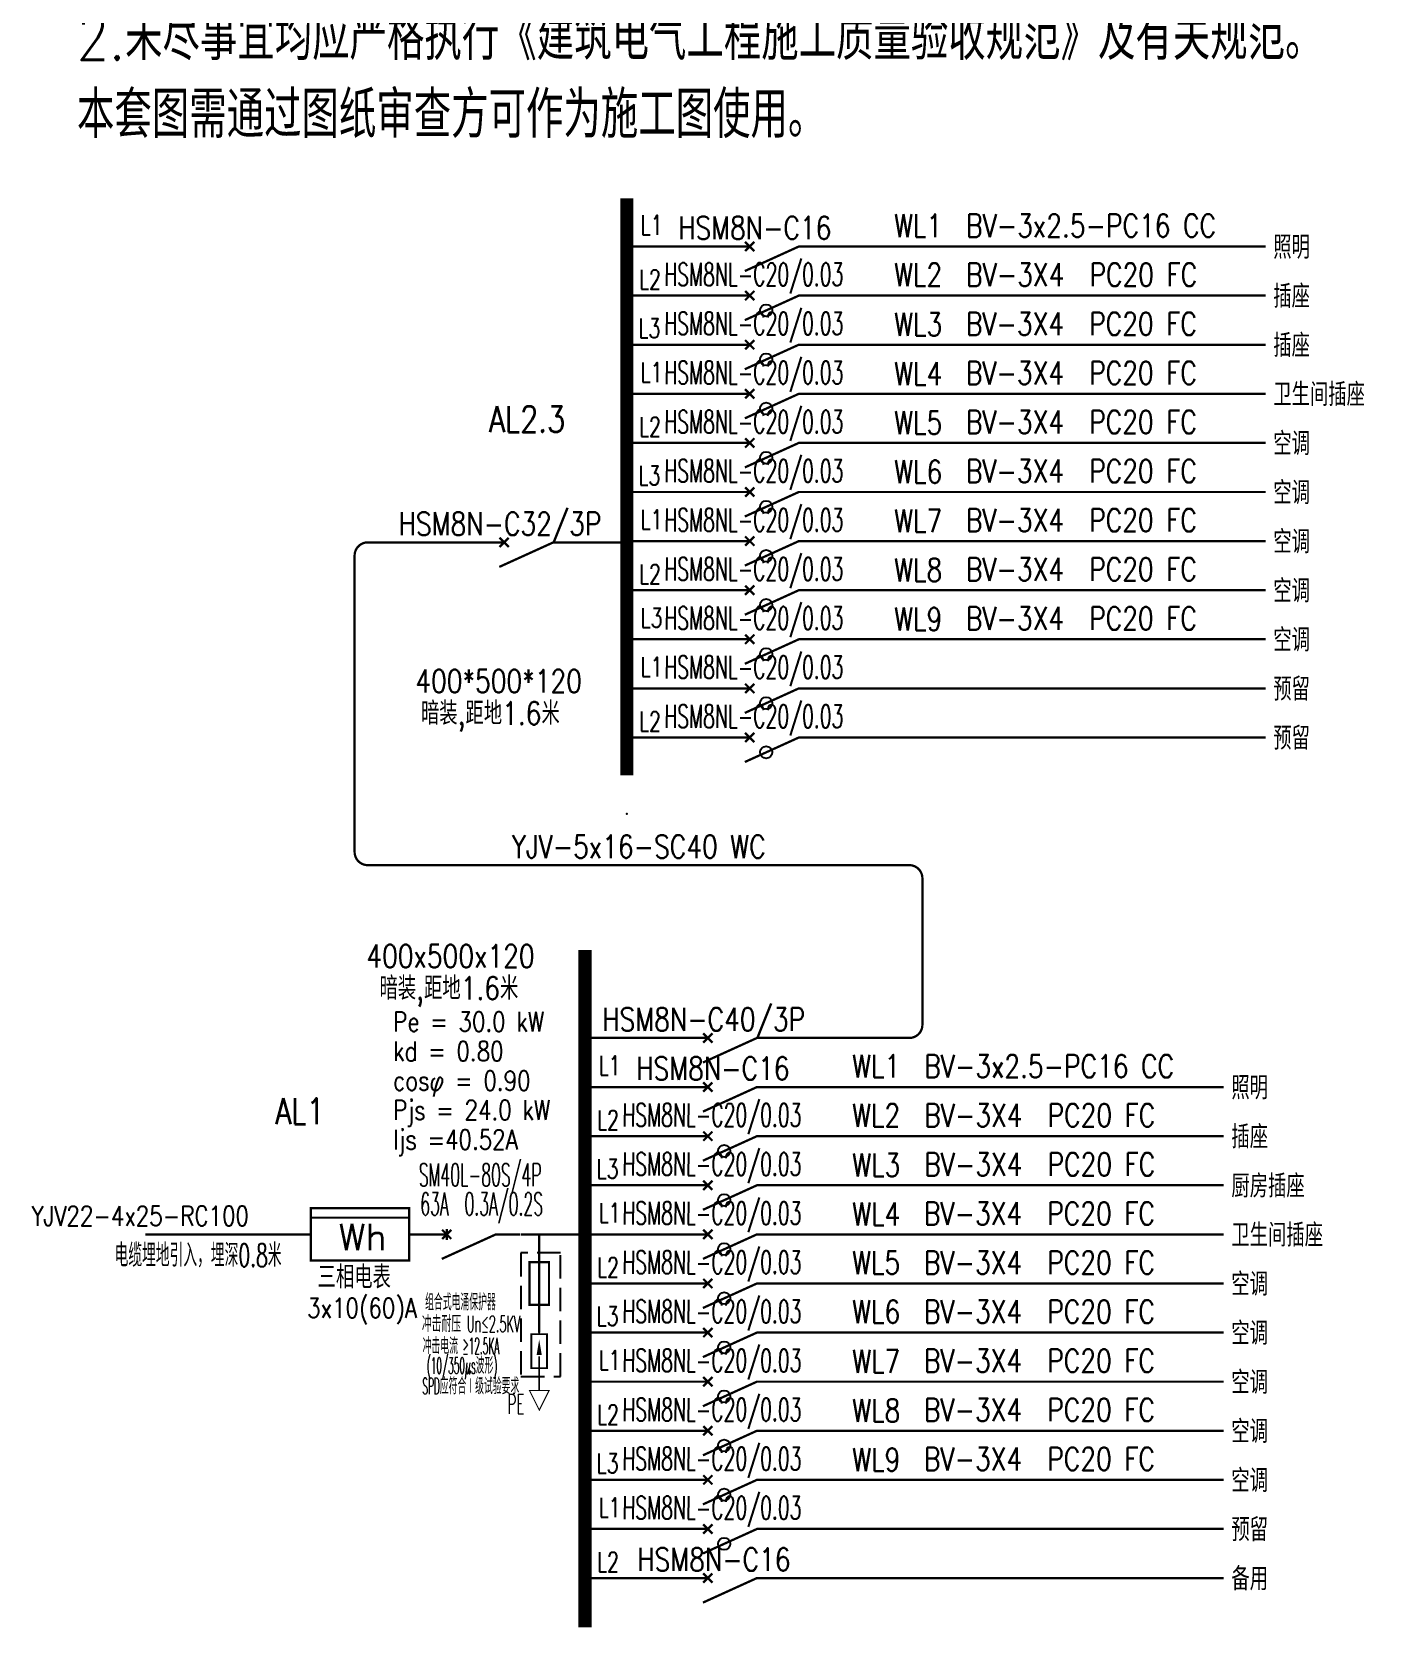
# Model space of a CAD drawing. Extents: x -59400 to 0, y 0 to 42000.
# Drawn here: x -22582 to -8184, y 10134 to 27263 of the extents above; entities that cross this region are included whole.
import ezdxf
from ezdxf.enums import TextEntityAlignment as Align

# ---------------------------------------------------------------- set-up
doc = ezdxf.new("R2010")
doc.units = 0
doc.header["$LTSCALE"] = 1000
doc.header["$MEASUREMENT"] = 0
doc.linetypes.add('DASH', pattern=[0.35, 0.25, -0.1])
doc.layers.get('0').update_dxf_attribs({"linetype": 'CONTINUOUS'})
for name, color, linetype in [('DOTLN', 2, 'CONTINUOUS'), ('ELEMENT', 3, 'CONTINUOUS'), ('SIG_TEXT', 7, 'CONTINUOUS'), ('TEL_TEXT', 7, 'CONTINUOUS'), ('WIRE-母线', 6, 'CONTINUOUS'), ('WIRE-系统', 4, 'CONTINUOUS')]:
    doc.layers.add(name, color=color, linetype=linetype)
doc.layers.add('WIRE-照明', color=1, linetype='CONTINUOUS', lineweight=15)
doc.styles.add('_SIMPLEX', font='SIMPLEX.shx', dxfattribs={"width": 0.8})
doc.styles.add('_TCH_DIM', font='SIMPLEX', dxfattribs={"bigfont": 'GBCBIG'})
doc.styles.add('_TEL_DIM', font='SIMPLEX', dxfattribs={"width": 0.8, "height": 3.5, "bigfont": 'HZTXT'})
doc.styles.get("Standard").update_dxf_attribs({"font": 'gbenor.shx', "bigfont": 'gbcbig.shx'})

# ---------------------------------------------------------------- blocks, each defined once
blk = doc.blocks.new('$element$00000497')
at = {"const_width": 0.0233}
for points in [[(0, 0), (0, -0.25)], [(0, -1), (0, -0.75), (-0.25, -0.2)], [(-0.047, -0.297), (0.047, -0.203)], [(-0.047, -0.203), (0.047, -0.297)]]:
    blk.add_lwpolyline(points, dxfattribs=at)
at = {"flags": 9}
blk.add_attdef('S', (0, 0), '', height=0.00000667, dxfattribs=at)
blk = doc.blocks.new('$element$00000595')
at = {"const_width": 0.0233}
for points in [[(0, 0), (0, -0.25)], [(-0.25, -0.2), (0, -0.75), (0, -1)], [(-0.047, -0.203), (0.047, -0.297)], [(0.047, -0.203), (-0.047, -0.297)]]:
    blk.add_lwpolyline(points, dxfattribs=at)
blk.add_circle((-0.151, -0.417), 0.0615)
at = {"flags": 9}
blk.add_attdef('S', (0, 0), '', height=0.00000667, dxfattribs=at)
blk = doc.blocks.new('$element$00000532')
at = {"const_width": 0.0233}
for points in [[(0, 0), (0, -0.283)], [(-0.1, -0.283), (0.1, -0.283), (0.1, -0.717), (-0.1, -0.717), (-0.1, -0.283)], [(0, -1), (0, -0.567)]]:
    blk.add_lwpolyline(points, dxfattribs=at)
for points in [[(-0.033, -0.55), (0.033, -0.55), (0, -0.35), (0.033, -0.55)], [(0.033, -0.55), (0, -0.35), (-0.033, -0.55), (0.033, -0.55)], [(0, -0.367), (-0.033, -0.567), (0.033, -0.567), (0, -0.367)]]:
    blk.add_solid(points)
at = {"flags": 9}
blk.add_attdef('S', (0, 0), '', height=0.00000667, dxfattribs=at)
blk = doc.blocks.new('$element$00000499')
at = {"const_width": 0.0233}
for points in [[(0, 0), (0, -1)], [(-0.1, -0.283), (0.1, -0.283), (0.1, -0.717), (-0.1, -0.717), (-0.1, -0.283)]]:
    blk.add_lwpolyline(points, dxfattribs=at)
at = {"flags": 9}
blk.add_attdef('S', (0, 0), '', height=0.00000667, dxfattribs=at)
blk = doc.blocks.new('$element$00000591')
blk.add_line((0.173, 0), (0.173, -1))
at = {"const_width": 0.0233}
blk.add_lwpolyline([(-0.267, 0), (0.267, 0), (0.267, -1), (-0.267, -1), (-0.267, 0)], dxfattribs=at)
at = {"style": '_SIMPLEX'}
blk.add_text('Wh', height=0.2667, rotation=270, dxfattribs=at).set_placement((-0.161, -0.281))
at = {"flags": 9}
blk.add_attdef('S', (0, 0), '', height=0.00000667, dxfattribs=at)
blk.add_attdef('S', (0, 0), '', height=0.00000667, dxfattribs=at)
blk.add_attdef('S', (0, 0), '', height=0.00000667, dxfattribs=at)

msp = doc.modelspace()

# ---------------------------------------------------------------- linework, layer by layer
at = {"const_width": 12.2}
msp.add_lwpolyline([(-17265, 12738), (-17055, 12738), (-17160, 12528), (-17265, 12738)], dxfattribs=at)
at = {"layer": 'DOTLN', "linetype": 'DASH'}
msp.add_lwpolyline([(-17356, 12886), (-16932, 12886), (-16932, 14208), (-17356, 14208)], close=True, dxfattribs=at)
at = {"layer": 'WIRE-母线', "const_width": 140}
for points in [[(-16223, 25484), (-16223, 19315)], [(-16671, 17448), (-16671, 10204)]]:
    msp.add_lwpolyline(points, dxfattribs=at)
at = {"layer": 'WIRE-母线'}
msp.add_point((-16223, 18905), dxfattribs=at)
at = {"layer": 'WIRE-照明', "const_width": 24.5}
msp.add_lwpolyline([(-18149, 14465), (-18149, 14348)], dxfattribs=at)
at = {"layer": 'WIRE-系统', "const_width": 24.5}
for points in [[(-16223, 24970), (-15173, 24970)], [(-14123, 24970), (-9395, 24970)], [(-16223, 24445), (-15173, 24445)], [(-14123, 24445), (-9395, 24445)], [(-16223, 23920), (-15173, 23920)], [(-14123, 23920), (-9395, 23920)], [(-16223, 23395), (-15173, 23395)], [(-14123, 23395), (-9395, 23395)], [(-16223, 22870), (-15173, 22870)], [(-14123, 22870), (-9395, 22870)], [(-16223, 22345), (-15173, 22345)], [(-14123, 22345), (-9395, 22345)], [(-16748, 21806), (-16223, 21806)], [(-16223, 21820), (-15173, 21820)], [(-14123, 21820), (-9395, 21820)], [(-16223, 21295), (-15173, 21295)], [(-14123, 21295), (-9395, 21295)], [(-16223, 20770), (-15173, 20770)], [(-14123, 20770), (-9395, 20770)], [(-16223, 20245), (-15173, 20245)], [(-14123, 20245), (-9395, 20245)], [(-16223, 19720), (-15173, 19720)], [(-14123, 19720), (-9395, 19720)], [(-16671, 16507), (-15621, 16507)], [(-16671, 15982), (-15621, 15982)], [(-14571, 15982), (-9843, 15982)], [(-16671, 15457), (-15621, 15457)], [(-14571, 15457), (-9843, 15457)], [(-16671, 14932), (-15621, 14932)], [(-14571, 14932), (-9843, 14932)], [(-21371, 14407), (-19602, 14407)], [(-18412, 14407), (-18552, 14407)], [(-17355, 14407), (-16671, 14407)], [(-16671, 14407), (-15621, 14407)], [(-14571, 14407), (-9843, 14407)], [(-16671, 13882), (-15621, 13882)], [(-14571, 13882), (-9843, 13882)], [(-16671, 13357), (-15621, 13357)], [(-14571, 13357), (-9843, 13357)], [(-16671, 12832), (-15621, 12832)], [(-14571, 12832), (-9843, 12832)], [(-16671, 12307), (-15621, 12307)], [(-14571, 12307), (-9843, 12307)], [(-16671, 11782), (-15621, 11782)], [(-14571, 11782), (-9843, 11782)], [(-16671, 11257), (-15621, 11257)], [(-14571, 11257), (-9843, 11257)], [(-16671, 10732), (-15621, 10732)], [(-14571, 10732), (-9843, 10732)]]:
    msp.add_lwpolyline(points, dxfattribs=at)
for points in [[(-19134, 19979), (-19134, 21666, -0.414214), (-18994, 21806), (-17798, 21806)], [(-14571, 16507), (-13205, 16507, 0.414214), (-13065, 16647), (-13065, 18215, 0.414214), (-13205, 18355), (-18994, 18355, -0.414214), (-19134, 18495), (-19134, 20847)]]:
    msp.add_lwpolyline(points, format="xyb", dxfattribs=at)

# ---------------------------------------------------------------- block references
at = {"layer": 'ELEMENT', "xscale": 1050, "yscale": 1050, "zscale": 1050, "rotation": 90}
for name, p in [('$element$00000497', (-15173, 24970)), ('$element$00000595', (-15173, 24445)), ('$element$00000595', (-15173, 23920)), ('$element$00000595', (-15173, 23395)), ('$element$00000595', (-15173, 22870)), ('$element$00000595', (-15173, 22345)), ('$element$00000497', (-17798, 21806)), ('$element$00000595', (-15173, 21820)), ('$element$00000595', (-15173, 21295)), ('$element$00000595', (-15173, 20770)), ('$element$00000595', (-15173, 20245)), ('$element$00000595', (-15173, 19720)), ('$element$00000497', (-15621, 16507)), ('$element$00000497', (-15621, 15982)), ('$element$00000595', (-15621, 15457)), ('$element$00000595', (-15621, 14932)), ('$element$00000591', (-19602, 14407)), ('$element$00000497', (-18412, 14407)), ('$element$00000595', (-15621, 14407)), ('$element$00000595', (-15621, 13882)), ('$element$00000595', (-15621, 13357)), ('$element$00000595', (-15621, 12832)), ('$element$00000595', (-15621, 12307)), ('$element$00000595', (-15621, 11782)), ('$element$00000595', (-15621, 11257)), ('$element$00000497', (-15621, 10732))]:
    msp.add_blockref(name, p, dxfattribs=at)
at = {"layer": 'ELEMENT'}
for name, p, xscale, yscale, zscale in [('$element$00000499', (-17161, 14407), 1050, 1050, 1050), ('$element$00000532', (-17161, 13578), 840, 840, 840)]:
    msp.add_blockref(name, p, dxfattribs=dict(at, xscale=xscale, yscale=yscale, zscale=zscale))

# ---------------------------------------------------------------- texts
at = {"color": 0, "insert": (-22102, 38300), "char_height": 500, "width": 14101.63, "attachment_point": 1, "style": '_TEL_DIM'}
msp.add_mtext('九.节能设计\\P(1)、照明灯具选用高效节能灯具，光源均选用高效节能灯；灯具均配备低耗电量、低噪音优质电\\P子镇流器，采用的镇流器应符合该产品的国家能效标准，功率因数大于0.9。公共走道照明采用节\\P能自熄开关控制。\\P(2)、各房间及公共部位的照明功率密度符合规范《建筑照明设计标准》GB50034-2013的\\P相关规定。\\P(3)、动力配电设备选用国家认可的节能型控制开关、接触器、热继电器等。\\P十、其他\\P1.施工过程中请于水暖及土建专业密切配合，遇有问题及时于设计人员联系，共同解决。\\P2.未尽事宜均应严格执行《建筑电气工程施工质量验收规范》及有关规范。\\P本套图需通过图纸审查方可作为施工图使用。\\P', dxfattribs=at)
at = {"layer": 'SIG_TEXT', "style": '_TEL_DIM'}
for s, height, width, p in [('HSM8N-C16', 245, 0.8, (-15675, 25047)), ('WL1', 245, 0.8, (-13366, 25071)), ('BV-3x2.5-PC16 CC', 245, 0.8, (-12597, 25071)), ('照明', 245, 0.8, (-9314, 24839)), ('WL2', 245, 0.8, (-13366, 24546)), ('BV-3X4  PC20 FC', 245, 0.8, (-12597, 24546)), ('插座', 245, 0.8, (-9314, 24314)), ('WL3', 245, 0.8, (-13365, 24014)), ('BV-3X4  PC20 FC', 245, 0.8, (-12600, 24021)), ('插座', 245, 0.8, (-9314, 23789)), ('WL4', 245, 0.8, (-13365, 23489)), ('BV-3X4  PC20 FC', 245, 0.8, (-12600, 23496)), ('卫生间插座', 245, 0.8, (-9314, 23264)), ('AL2.3', 280, 0.8, (-17700, 22984)), ('WL5', 245, 0.8, (-13365, 22964)), ('BV-3X4  PC20 FC', 245, 0.8, (-12600, 22971)), ('空调', 245, 0.8, (-9314, 22739)), ('WL6', 245, 0.8, (-13365, 22439)), ('BV-3X4  PC20 FC', 245, 0.8, (-12600, 22446)), ('空调', 245, 0.8, (-9314, 22214)), ('HSM8N-C32/3P', 245, 0.8, (-18663, 21883)), ('WL7', 245, 0.8, (-13365, 21914)), ('BV-3X4  PC20 FC', 245, 0.8, (-12600, 21921)), ('空调', 245, 0.8, (-9314, 21689)), ('WL8', 245, 0.8, (-13365, 21389)), ('BV-3X4  PC20 FC', 245, 0.8, (-12600, 21396)), ('空调', 245, 0.8, (-9314, 21164)), ('WL9', 245, 0.8, (-13365, 20864)), ('BV-3X4  PC20 FC', 245, 0.8, (-12600, 20871)), ('空调', 245, 0.8, (-9314, 20639)), ('400*500*120', 245, 0.8, (-18485, 20201)), ('预留', 245, 0.8, (-9314, 20114)), ('暗装,距地1.6米', 245, 0.8, (-18425, 19857)), ('预留', 245, 0.8, (-9314, 19589)), ('YJV-5x16-SC40 WC ', 245, 0.8, (-17453, 18431)), ('400x500x120', 245, 0.8, (-19008, 17260)), ('暗装,距地1.6米', 245, 0.8, (-18868, 16917)), ('HSM8N-C40/3P', 245, 0.8, (-16486, 16584)), ('Pe = 30.0 kW', 210, 0.8, (-18722, 16576)), ('kd = 0.80', 210, 0.8, (-18722, 16261)), ('HSM8N-C16', 245, 0.8, (-16123, 16059)), ('WL1', 245, 0.8, (-13814, 16083)), ('BV-3x2.5-PC16 CC', 245, 0.8, (-13045, 16083)), ('cosφ = 0.90', 210, 0.8, (-18722, 15946)), ('照明', 245, 0.8, (-9762, 15851)), ('AL1', 280, 0.8, (-19984, 15585)), ('Pjs = 24.0 kW', 210, 0.8, (-18722, 15631)), ('WL2', 245, 0.8, (-13814, 15558)), ('BV-3X4  PC20 FC', 245, 0.8, (-13045, 15558)), ('插座', 245, 0.8, (-9762, 15326)), ('Ijs =40.52A', 210, 0.8, (-18722, 15316)), ('WL3', 245, 0.8, (-13813, 15026)), ('BV-3X4  PC20 FC', 245, 0.8, (-13045, 15033)), ('厨房插座', 245, 0.8, (-9762, 14801)), ('WL4', 245, 0.8, (-13813, 14501)), ('BV-3X4  PC20 FC', 245, 0.8, (-13048, 14508)), ('YJV22-4x25-RC100', 210, 0.8, (-22589, 14500)), ('卫生间插座', 245, 0.8, (-9762, 14276)), ('电缆埋地引入，埋深0.8米', 245, 0.6, (-21700, 14061)), ('WL5', 245, 0.8, (-13814, 13983)), ('BV-3X4  PC20 FC', 245, 0.8, (-13048, 13983)), ('空调', 245, 0.8, (-9762, 13751)), ('WL6', 245, 0.8, (-13814, 13458)), ('BV-3X4  PC20 FC', 245, 0.8, (-13048, 13458)), ('空调', 245, 0.8, (-9762, 13226)), ('WL7', 245, 0.8, (-13813, 12926)), ('BV-3X4  PC20 FC', 245, 0.8, (-13048, 12933)), ('空调', 245, 0.8, (-9762, 12701)), ('PE', 210, 0.5, (-17500, 12487)), ('WL8', 245, 0.8, (-13813, 12401)), ('BV-3X4  PC20 FC', 245, 0.8, (-13048, 12408)), ('空调', 245, 0.8, (-9762, 12176)), ('WL9', 245, 0.8, (-13813, 11876)), ('BV-3X4  PC20 FC', 245, 0.8, (-13048, 11883)), ('空调', 245, 0.8, (-9762, 11651)), ('预留', 245, 0.8, (-9762, 11126)), ('HSM8N-C16', 245, 0.8, (-16112, 10809)), ('备用', 245, 0.8, (-9762, 10601))]:
    msp.add_text(s, height=height, dxfattribs=dict(at, width=width)).set_placement(p)
at = {"layer": 'SIG_TEXT', "style": '_TEL_DIM', "oblique": 0.6, "width": 0.6}
for p in [(-15826, 24549), (-15826, 24024), (-15826, 23499), (-15826, 22974), (-15826, 22449), (-15826, 21924), (-15826, 21399), (-15826, 20874), (-15826, 20349), (-15826, 19824), (-16274, 15561), (-16274, 15036), (-16274, 14511), (-16274, 13986), (-16274, 13461), (-16274, 12936), (-16274, 12411), (-16274, 11886), (-16274, 11361)]:
    msp.add_text('HSM8NL-C20/0.03', height=245, dxfattribs=at).set_placement(p)
at = {"layer": 'SIG_TEXT', "style": '_TEL_DIM'}
for s, height, width, p in [('SM40L-80S/4P', 245, 0.5, (-17791, 14921)), ('63A  0.3A/0.2S', 245, 0.5, (-17776, 14610)), ('三相电表', 245, 0.8, (-19138, 13828)), ('3x10(60)A', 210, 0.8, (-19055, 13515))]:
    msp.add_text(s, height=height, dxfattribs=dict(at, width=width)).set_placement(p, align=Align.CENTER)
at = {"layer": 'SIG_TEXT', "color": 1, "style": '_TEL_DIM'}
for s, width, p in [('组合式电涌保护器', 0.4, (-18381, 13595)), ('冲击耐压 Un≤2.5KV', 0.5, (-18415, 13362)), ('冲击电流 ≥12.5KA', 0.4, (-18407, 13126)), (' (10/350μs波形)', 0.4, (-18410, 12917)), ('SPD应符合Ⅰ级试验要求', 0.4, (-18410, 12697))]:
    msp.add_text(s, height=175, dxfattribs=dict(at, width=width)).set_placement(p)
at = {"layer": 'TEL_TEXT', "style": '_TCH_DIM', "width": 0.705882}
for s, p in [('L1', (-16077, 25096)), ('L2', (-16094, 24513)), ('L3', (-16099, 23992)), ('L1', (-16077, 23521)), ('L2', (-16094, 22938)), ('L3', (-16099, 22417)), ('L1', (-16077, 21946)), ('L2', (-16094, 21363)), ('L3', (-16077, 20896)), ('L1', (-16077, 20371)), ('L2', (-16094, 19788)), ('L1', (-16525, 16108)), ('L2', (-16542, 15525)), ('L3', (-16547, 15004)), ('L1', (-16525, 14533)), ('L2', (-16542, 13950)), ('L3', (-16547, 13429)), ('L1', (-16525, 12958)), ('L2', (-16542, 12375)), ('L3', (-16547, 11854)), ('L1', (-16525, 11383)), ('L2', (-16542, 10800))]:
    msp.add_text(s, height=208.2, dxfattribs=at).set_placement(p)

doc.saveas('drawing.dxf')
